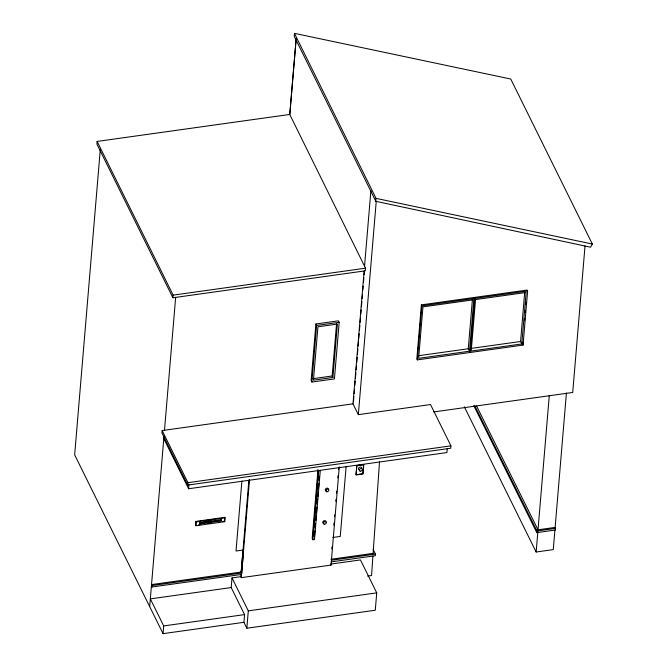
<?xml version="1.0" encoding="UTF-8"?>
<svg xmlns="http://www.w3.org/2000/svg" width="667" height="667" viewBox="0 0 667 667"><rect width="100%" height="100%" fill="white"/><g stroke="black" fill="none" stroke-linecap="round" stroke-linejoin="round"><path stroke-width="1" d="M294.439 33.35L294.239 36.31L375.838 201.317L590.595 247.215L592.346 244.039L510.747 79.031L294.439 33.35L376.038 198.366L375.838 201.317M372.92 556.011L371.552 575.529L367.684 576.071M373.103 553.368L379.515 461.906M339.27 466.85L331.024 565.091L241.271 577.664L241.696 573.011L241.171 572.036L243.021 550.05L236.018 551.025L241.896 480.957M243.505 551.034L241.696 573.011L152.051 585.568L151.567 584.584L241.204 572.028L241.696 573.011L249.516 479.423M97.124 141.429L96.907 144.072L172.911 297.774L365.291 270.827L365.516 268.184L289.745 114.449L296.156 38.828L289.812 114.441L97.124 141.429L173.137 295.131L172.911 297.774M100.275 149.75L74.654 454.869L163.056 633.65L243.922 622.319L246.84 628.222L375.279 610.23L376.738 592.863L360.447 559.921L330.54 564.107L331.024 565.091M352.985 403.835L162.164 430.565L161.956 432.958L187.735 485.084L450.725 448.241L450.925 445.848L430.507 404.544L358.337 414.649L352.985 403.835L364.149 270.935M149.683 606.603L163.99 436.26M164.499 430.24L175.654 297.34M163.056 633.65L163.707 625.929L150.333 598.891L231.199 587.56L244.564 614.607L243.922 622.319M187.735 485.084L187.936 482.683L162.164 430.565M447.257 448.591L446.915 452.568L188.594 488.753L188.928 484.776M195.956 521.386L195.873 525.738L224.662 521.702L224.987 517.842L224.746 517.35L195.956 521.386L195.873 525.738M200.167 523.862L200.025 522.086L200.167 523.862L221.169 520.919L221.035 519.143L221.169 520.919M224.662 521.702L224.746 517.35M231.199 587.56L232.008 577.914L240.779 576.68L241.271 577.664M240.779 576.68L240.987 574.27M241.171 572.036L248.899 479.973M246.84 628.222L248.299 610.855L232.008 577.914M315.891 323.987L311.139 380.59L311.864 382.066L334.425 378.906L339.186 322.303L338.452 320.827L315.891 323.987L316.617 325.463L311.864 382.066M317.976 469.468L312.198 538.302L312.931 539.778L314.482 539.553L320.268 470.727L318.709 470.944L312.931 539.778M314.507 535.926L314.932 530.79M315.199 527.705L315.541 523.595M315.799 520.518L316.233 515.383M316.492 512.298L316.917 507.162M317.175 504.077L317.609 498.941M317.784 496.89L318.217 491.754M318.476 488.669L318.901 483.533M319.159 480.457L319.51 476.346M332.908 377.455L337.394 324.062L317.942 326.788L313.457 380.173L332.908 377.455L332.183 375.98L336.577 323.612M331.816 548.891L331.991 546.815M333.808 525.104L333.984 523.045M334.5 516.867L334.676 514.807M335.801 501.409L335.976 499.35M336.493 493.163L336.668 491.104M337.794 477.705L337.969 475.646M338.486 469.468L338.661 467.4M346.14 466.358L340.253 536.426L332.775 537.477M364.541 266.216L370.894 190.604M353.443 401.893L353.877 396.732M354.135 393.63L354.485 389.495M354.836 385.359L355.178 381.224M355.444 378.122L355.878 372.953M356.136 369.851L356.486 365.716M356.745 362.615L357.178 357.445M357.437 354.344L357.871 349.175M358.129 346.073L358.479 341.938M358.738 338.844L359.171 333.675M359.438 330.574L359.872 325.404M360.13 322.303L360.472 318.167M360.822 314.032L361.172 309.897M361.431 306.795L361.864 301.626M362.123 298.524L362.473 294.389M362.823 290.253L363.165 286.118M363.515 281.983L363.865 277.847M364.124 274.754L364.465 270.619M358.337 414.649L376.238 201.417M373.153 549.433L375.454 554.094L375.321 555.711L331.291 561.872M421.369 304.869L416.833 358.904L417.317 359.888L523.07 345.072L527.614 291.037L527.122 290.053L421.369 304.869L421.861 305.853L417.317 359.888M469.485 351.209L473.803 299.75L422.961 306.87L418.634 358.337L469.485 351.209L468.267 348.758L472.419 299.35M470.193 352.484L474.737 298.449L474.245 297.465M521.794 343.947L526.113 292.48L475.538 299.566L471.219 351.034L521.794 343.947L520.577 341.487L524.729 292.088M522.761 342.054L523.07 345.072M524.554 320.644L524.729 318.601M525.237 312.49L525.413 310.447M525.929 304.327L526.096 302.293M566.416 393.021L555.127 527.405L555.478 530.007L536.81 532.625L536.943 531.007L474.846 405.878M554.911 530.057L553.268 549.608L536.151 552.009L537.877 531.424M549.3 395.414L538.011 529.806L476.58 406.02M585.026 245.931L572.72 392.463L433.683 411.939M151.567 584.584L151.901 587.002L241.537 574.445M151.901 587.002L152.051 585.568M173.137 295.131L365.516 268.184M421.861 305.853L527.614 291.037M316.617 325.463L339.186 322.303M418.434 355.736L468.267 348.758M471.019 348.432L520.577 341.487M312.731 378.706L332.183 375.98M187.936 482.683L450.925 445.848M196.198 521.877L224.987 517.842M204.027 521.527L206.028 521.244M209.029 520.827L211.03 520.543M200.275 522.578L221.277 519.635M199.917 523.37L220.927 520.427M198.716 524.812L200.767 524.52M207.971 523.52L210.022 523.228M222.361 521.502L224.42 521.21M536.46 530.023L555.127 527.405M330.94 559.279L373.412 553.327M536.943 531.007L555.619 528.389M331.432 560.255L375.454 554.094M248.299 610.855L376.738 592.863M163.707 625.929L244.564 614.607M376.038 198.366L592.346 244.039M473.778 405.628L536.81 532.625M464.34 406.787L536.151 552.009M317.825 471.269L318.317 472.253L312.965 535.934L312.481 534.951M163.79 438.603L188.594 488.753M359.121 469.576A1.634 1.209 -26.3 0 1 358.696 467.976A1.634 1.209 -26.3 0 1 360.722 467.092A1.634 1.209 -26.3 0 1 361.489 468.534M326.338 490.762A1.634 1.209 -26.3 0 1 325.329 489.453A1.634 1.209 -26.3 0 1 327.088 488.161A1.634 1.209 -26.3 0 1 328.397 489.244M323.82 523.245A1.634 1.209 -26.3 0 1 322.853 521.819A1.634 1.209 -26.3 0 1 324.829 520.644A1.634 1.209 -26.3 0 1 325.796 522.069M356.762 465.566L355.978 474.929L362.981 473.954L363.765 464.582L356.762 465.566M356.862 465.699L356.111 474.687L362.823 473.745L363.582 464.757L356.862 465.699M326.822 491.746A1.634 1.209 -26.3 0 0 328.856 489.903A1.634 1.209 -26.3 0 0 326.305 489.695A1.634 1.209 -26.3 0 0 326.822 491.746M324.304 524.229A1.634 1.209 -26.3 0 0 326.346 522.386A1.634 1.209 -26.3 0 0 323.787 522.178A1.634 1.209 -26.3 0 0 324.304 524.229M360.205 471.135A1.634 1.209 -26.3 0 0 362.306 469.343A1.634 1.209 -26.3 0 0 359.78 469.051A1.634 1.209 -26.3 0 0 360.205 471.135"/></g></svg>
